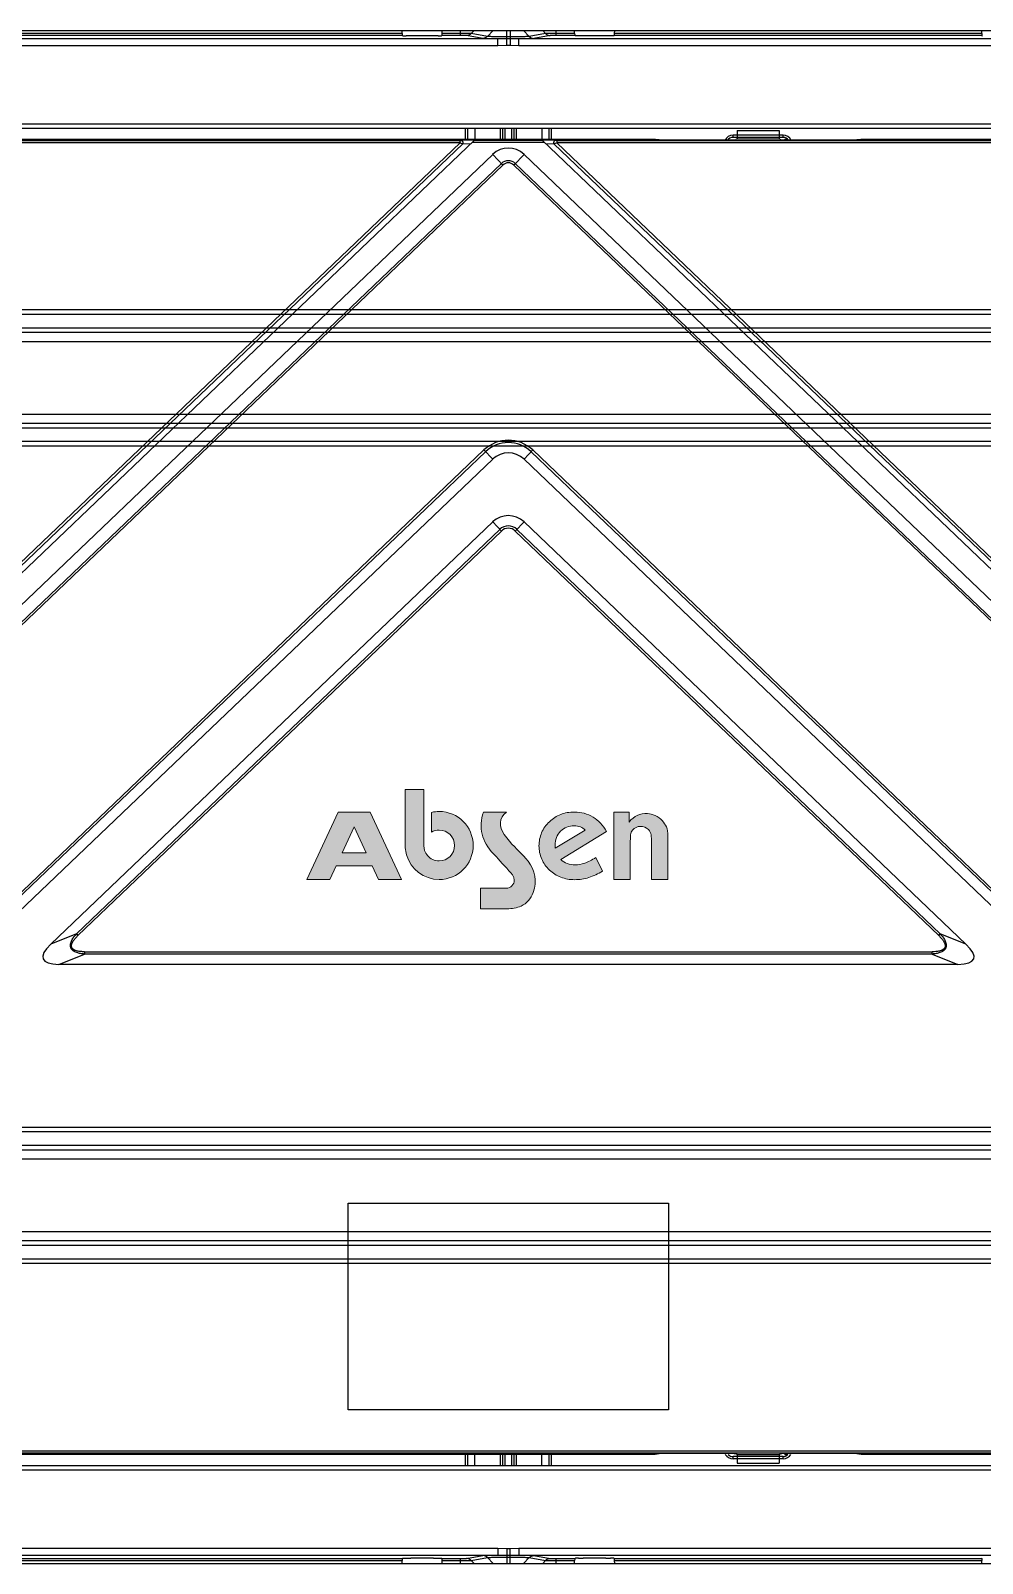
# Model space of a CAD drawing. Header units: millimetres. Extents: x 562 to 17351, y 2396 to 6995.
# Drawn here: x 12320.1 to 12529.7, y 5218.7 to 5556.2 of the extents above; entities that cross this region are included whole.
import ezdxf

# ---------------------------------------------------------------- set-up
doc = ezdxf.new("R2010")
doc.units = ezdxf.units.MM
doc.layers.add('02___PRT_ALL_AXES', color=7, linetype='Continuous')
doc.layers.add('图层 1', color=7, linetype='Continuous', lineweight=18)

# ---------------------------------------------------------------- blocks, each defined once
blk = doc.blocks.new('3333322311')
at = {"color": 114, "linetype": 'Continuous', "true_color": 0x139b48}
for p, q in [((4323.64, 4163.42), (3796.64, 4163.42)), ((4323.64, 4158.42), (3796.64, 4158.42)), ((4323.64, 4156.42), (3796.64, 4156.42)), ((4323.64, 4140.42), (3796.64, 4140.42)), ((4323.64, 4138.42), (3796.64, 4138.42)), ((4323.64, 4133.42), (3796.64, 4133.42)), ((4323.64, 3983.42), (3796.64, 3983.42)), ((4323.64, 3978.42), (3796.64, 3978.42)), ((4323.64, 3976.42), (3796.64, 3976.42)), ((4323.64, 3960.42), (3796.64, 3960.42)), ((4323.64, 3958.42), (3796.64, 3958.42)), ((4323.64, 3953.42), (3796.64, 3953.42))]:
    blk.add_line(p, q, dxfattribs=at)
at = {"layer": '02___PRT_ALL_AXES', "color": 114, "linetype": 'Continuous', "true_color": 0x139b48}
for p, q in [((4319.67, 4162.42), (3800.61, 4162.42)), ((4319.67, 4159.42), (3800.61, 4159.42)), ((4319.67, 4137.42), (3800.61, 4137.42)), ((4319.67, 4134.42), (3800.61, 4134.42)), ((4319.67, 3982.42), (3800.61, 3982.42)), ((4319.67, 3979.42), (3800.61, 3979.42)), ((4319.67, 3957.42), (3800.61, 3957.42)), ((4319.67, 3954.42), (3800.61, 3954.42))]:
    blk.add_line(p, q, dxfattribs=at)
blk = doc.blocks.new('*U171')
blk.add_blockref('3333322311', (-4039.14, -4060.42))
blk = doc.blocks.new('*U172')
at = {"color": 0, "linetype": 'ByBlock', "lineweight": -2, "transparency": 16777216}
blk.add_blockref('*U171', (0, 0), dxfattribs=at)
blk = doc.blocks.new('DASFASFASEFWE')
at = {"true_color": 0xf58220}
h = blk.add_hatch(color=30, dxfattribs=at)
edge = h.paths.add_edge_path()
edge.add_spline(control_points=[(114.92, 3376.47), (115.06, 3376.06), (115.29, 3375.68), (115.57, 3375.36), (116.19, 3374.65), (117.1, 3374.2), (118.12, 3374.2), (119.99, 3374.2), (121.51, 3375.73), (121.51, 3377.59), (121.51, 3379.46), (119.99, 3380.99), (118.12, 3380.99), (117.51, 3380.99), (116.94, 3380.82), (116.44, 3380.54), (116.44, 3380.54), (116.44, 3384.89), (116.44, 3384.89), (117, 3385.02), (117.56, 3385.08), (118.12, 3385.08), (122.24, 3385.08), (125.61, 3381.72), (125.61, 3377.59), (125.61, 3373.47), (122.24, 3370.1), (118.12, 3370.1), (114.71, 3370.1), (111.81, 3372.41), (110.92, 3375.54), (110.62, 3376.56), (110.63, 3377.53), (110.63, 3378.59), (110.63, 3378.59), (110.63, 3379.8), (110.63, 3379.8), (110.63, 3379.8), (110.63, 3389.92), (110.63, 3389.92), (110.63, 3389.92), (114.73, 3389.92), (114.73, 3389.92), (114.73, 3386.12), (114.73, 3382.32), (114.73, 3378.51), (114.73, 3377.81), (114.68, 3377.15), (114.92, 3376.47)], knot_values=[0, 0, 0, 0, 1, 1, 1, 2, 2, 2, 3, 3, 3, 4, 4, 4, 5, 5, 5, 6, 6, 6, 7, 7, 7, 8, 8, 8, 9, 9, 9, 10, 10, 10, 11, 11, 11, 12, 12, 12, 13, 13, 13, 14, 14, 14, 15, 15, 15, 16, 16, 16, 16], degree=3, periodic=0)
h = blk.add_hatch(color=256)
h.paths.add_polyline_path([(96.75, 3375.98), (102.05, 3375.98), (99.4, 3381.67)], flags=16)
h.paths.add_polyline_path([(103.38, 3373.12), (95.41, 3373.12), (94.01, 3370.1), (88.97, 3370.1), (95.89, 3384.95), (100.44, 3384.95), (102.9, 3384.95), (109.82, 3370.1), (104.79, 3370.1)])
h = blk.add_hatch(color=256)
edge = h.paths.add_edge_path()
edge.add_spline(control_points=[(127.88, 3384.95), (127.88, 3384.95), (132.93, 3384.95), (132.93, 3384.95), (131.2, 3383.71), (131.32, 3381.66), (132.44, 3380.03), (132.78, 3379.53), (133.2, 3379.02), (133.62, 3378.51), (135.01, 3376.85), (136.53, 3375.72), (137.69, 3374.12), (139.19, 3372.07), (139.81, 3369.79), (138.82, 3367.24), (138.3, 3365.93), (137.39, 3364.83), (136.16, 3364.26), (135.22, 3363.83), (134.16, 3363.67), (133.05, 3363.67), (133.05, 3363.67), (127.22, 3363.67), (127.22, 3363.67), (127.22, 3363.67), (127.22, 3368.17), (127.22, 3368.17), (127.22, 3368.17), (132.87, 3368.17), (132.87, 3368.17), (132.87, 3368.17), (132.87, 3368.17), (132.87, 3368.17), (132.87, 3368.17), (132.87, 3368.17), (132.87, 3368.17), (132.87, 3368.17), (132.88, 3368.17), (132.88, 3368.17), (132.88, 3368.17), (132.88, 3368.17), (132.88, 3368.17), (133.87, 3368.18), (134.67, 3368.98), (134.67, 3369.97), (134.67, 3370.83), (133.99, 3371.43), (133.47, 3372.02), (132.18, 3373.5), (130.8, 3375.02), (130.07, 3375.77), (127.47, 3378.47), (126.76, 3381.55), (127.88, 3384.95)], knot_values=[0, 0, 0, 0, 1, 1, 1, 2, 2, 2, 3, 3, 3, 4, 4, 4, 5, 5, 5, 6, 6, 6, 7, 7, 7, 8, 8, 8, 9, 9, 9, 10, 10, 10, 11, 11, 11, 12, 12, 12, 13, 13, 13, 14, 14, 14, 15, 15, 15, 16, 16, 16, 17, 17, 17, 18, 18, 18, 18], degree=3, periodic=0)
h = blk.add_hatch(color=256)
edge = h.paths.add_edge_path()
edge.add_spline(control_points=[(154.11, 3371.97), (153.11, 3371.33), (152.11, 3370.85), (151.09, 3370.54), (150.08, 3370.21), (149.02, 3370.06), (147.93, 3370.06), (146.85, 3370.06), (145.85, 3370.24), (144.92, 3370.6), (143.99, 3370.96), (143.15, 3371.49), (142.41, 3372.19), (141.66, 3372.9), (141.09, 3373.71), (140.7, 3374.61), (140.3, 3375.52), (140.1, 3376.49), (140.1, 3377.51), (140.1, 3378.54), (140.3, 3379.51), (140.68, 3380.4), (141.07, 3381.3), (141.64, 3382.1), (142.41, 3382.82), (143.15, 3383.54), (143.97, 3384.08), (144.88, 3384.43), (145.79, 3384.78), (146.8, 3384.95), (147.93, 3384.95), (149.44, 3384.95), (150.81, 3384.59), (152.01, 3383.86), (153.21, 3383.13), (154.2, 3382.07), (154.98, 3380.67), (154.98, 3380.67), (144.88, 3374.51), (144.88, 3374.51), (145.32, 3374.11), (145.8, 3373.81), (146.34, 3373.61), (146.88, 3373.41), (147.47, 3373.31), (148.11, 3373.31), (148.75, 3373.31), (149.44, 3373.44), (150.17, 3373.7), (150.91, 3373.97), (151.73, 3374.39), (152.65, 3374.96), (152.65, 3374.96), (154.11, 3371.97), (154.11, 3371.97)], knot_values=[0, 0, 0, 0, 1, 1, 1, 2, 2, 2, 3, 3, 3, 4, 4, 4, 5, 5, 5, 6, 6, 6, 7, 7, 7, 8, 8, 8, 9, 9, 9, 10, 10, 10, 11, 11, 11, 12, 12, 12, 13, 13, 13, 14, 14, 14, 15, 15, 15, 16, 16, 16, 17, 17, 17, 18, 18, 18, 18], degree=3, periodic=0)
edge = h.paths.add_edge_path(flags=16)
edge.add_spline(control_points=[(143.69, 3377.01), (143.69, 3377.01), (150.26, 3380.98), (150.26, 3380.98), (149.97, 3381.3), (149.63, 3381.54), (149.23, 3381.7), (148.82, 3381.86), (148.37, 3381.93), (147.87, 3381.93), (146.67, 3381.93), (145.67, 3381.53), (144.86, 3380.72), (144.06, 3379.91), (143.66, 3378.88), (143.66, 3377.64), (143.66, 3377.46), (143.67, 3377.34), (143.67, 3377.25), (143.67, 3377.16), (143.68, 3377.08), (143.69, 3377.01)], knot_values=[0, 0, 0, 0, 1, 1, 1, 2, 2, 2, 3, 3, 3, 4, 4, 4, 5, 5, 5, 6, 6, 6, 7, 7, 7, 7], degree=3, periodic=0)
h = blk.add_hatch(color=256)
edge = h.paths.add_edge_path()
edge.add_spline(control_points=[(156.6, 3370.1), (156.6, 3370.1), (156.6, 3384.95), (156.6, 3384.95), (156.6, 3384.95), (159.93, 3384.95), (159.93, 3384.95), (159.93, 3384.95), (159.93, 3382.75), (159.93, 3382.75), (161.09, 3384.13), (162.25, 3384.68), (164.03, 3384.62), (164.99, 3384.62), (166.5, 3383.99), (167.26, 3383.08), (167.99, 3382.15), (168.51, 3381.38), (168.51, 3379.67), (168.51, 3379.67), (168.51, 3370.1), (168.51, 3370.1), (168.51, 3370.1), (164.87, 3370.1), (164.87, 3370.1), (164.87, 3370.1), (164.87, 3378.42), (164.87, 3378.42), (164.87, 3378.9), (164.88, 3379.43), (164.8, 3379.92), (164.73, 3380.31), (164.52, 3380.74), (164.2, 3381.08), (163.27, 3382.08), (161.55, 3382.05), (160.7, 3380.95), (160.25, 3380.36), (160.21, 3379.79), (160.21, 3378.34), (160.21, 3378.34), (160.21, 3370.1), (160.21, 3370.1), (160.21, 3370.1), (156.6, 3370.1), (156.6, 3370.1)], knot_values=[0, 0, 0, 0, 1, 1, 1, 2, 2, 2, 3, 3, 3, 4, 4, 4, 5, 5, 5, 6, 6, 6, 7, 7, 7, 8, 8, 8, 9, 9, 9, 10, 10, 10, 11, 11, 11, 12, 12, 12, 13, 13, 13, 14, 14, 14, 15, 15, 15, 15], degree=3, periodic=0)
at = {"color": 7, "linetype": 'Continuous'}
for p, q in [((183.72, 3535.07), (183.72, 3533.19)), ((183.72, 3535.07), (192.99, 3535.07)), ((192.99, 3535.07), (192.99, 3533.19)), ((-100.52, 3532.81), (122.71, 3532.81)), ((122.71, 3532.31), (-100.52, 3532.31)), ((164.94, 3533.07), (-48.24, 3533.07)), ((122.71, 3532.31), (-11.33, 3404.27)), ((125.91, 3532.88), (-10.95, 3402.14)), ((123.3, 3532.11), (-10.95, 3403.87)), ((122.71, 3532.31), (122.71, 3532.81)), ((125.91, 3532.88), (123.11, 3532.81)), ((123.3, 3532.11), (125.16, 3532.16)), ((141.31, 3532.39), (125.4, 3532.39)), ((125.92, 3532.89), (140.78, 3532.89)), ((277.65, 3402.14), (140.8, 3532.88)), ((143.59, 3532.81), (140.8, 3532.88)), ((141.55, 3532.16), (143.4, 3532.11)), ((277.65, 3403.87), (143.4, 3532.11)), ((144, 3532.81), (144, 3532.31)), ((144, 3532.81), (367.23, 3532.81)), ((278.03, 3404.27), (144, 3532.31)), ((367.23, 3532.31), (144, 3532.31)), ((165.79, 3533.01), (165.74, 3533.03)), ((166.59, 3532.97), (182.44, 3532.97)), ((183.72, 3533.19), (183.43, 3533.02)), ((183.72, 3533.19), (192.99, 3533.19)), ((192.99, 3533.19), (193.27, 3533.02)), ((194.27, 3532.97), (210.12, 3532.97)), ((210.94, 3533.01), (210.94, 3533.03)), ((314.94, 3533.07), (211.76, 3533.07)), ((129.9, 3529.77), (-12.06, 3394.16)), ((-5.74, 3396.34), (131.83, 3527.76)), ((-5.43, 3396.02), (132.13, 3527.43)), ((132.13, 3527.43), (129.9, 3529.77)), ((136.81, 3529.77), (134.57, 3527.43)), ((134.57, 3527.43), (272.14, 3396.02)), ((134.88, 3527.76), (272.45, 3396.34)), ((278.77, 3394.16), (136.81, 3529.77)), ((127.98, 3464.68), (24.63, 3365.95)), ((128.34, 3464.31), (24.99, 3365.59)), ((129.9, 3462.67), (127.98, 3464.68)), ((138.72, 3464.68), (136.81, 3462.67)), ((241.71, 3365.59), (138.37, 3464.31)), ((242.07, 3365.95), (138.72, 3464.68)), ((22.26, 3359.84), (129.9, 3462.67)), ((136.81, 3462.67), (244.45, 3359.84)), ((129.9, 3448.84), (32.56, 3355.86)), ((38.2, 3358.12), (131.46, 3447.21)), ((38.56, 3357.75), (131.82, 3446.84)), ((131.82, 3446.84), (129.9, 3448.84)), ((136.81, 3448.84), (134.89, 3446.84)), ((134.89, 3446.84), (228.15, 3357.75)), ((135.24, 3447.21), (228.5, 3358.12)), ((234.15, 3355.86), (136.81, 3448.84)), ((38.2, 3358.12), (32.56, 3355.86)), ((38.2, 3358.12), (38.56, 3357.75)), ((228.15, 3357.75), (228.5, 3358.12)), ((234.15, 3355.86), (228.5, 3358.12)), ((34.33, 3351.42), (39.98, 3353.69)), ((232.37, 3351.42), (34.33, 3351.42)), ((39.98, 3354.2), (39.98, 3353.69)), ((39.98, 3354.2), (226.73, 3354.2)), ((226.73, 3353.69), (39.98, 3353.69)), ((226.73, 3353.69), (226.73, 3354.2)), ((226.73, 3353.69), (232.37, 3351.42)), ((98.1, 3298.82), (168.6, 3298.82)), ((98.1, 3253.32), (98.1, 3298.82)), ((168.6, 3298.82), (168.6, 3253.32)), ((168.6, 3253.32), (98.1, 3253.32)), ((367.23, 3243.76), (-100.52, 3243.76)), ((-98.74, 3244.26), (365.45, 3244.26)), ((-48.24, 3243.57), (164.94, 3243.57)), ((165.77, 3243.64), (165.77, 3243.61)), ((182.44, 3243.68), (166.59, 3243.68)), ((183.72, 3243.46), (183.43, 3243.63)), ((183.72, 3243.46), (192.99, 3243.46)), ((183.72, 3243.46), (183.72, 3241.57)), ((192.99, 3243.46), (193.27, 3243.63)), ((192.99, 3243.46), (192.99, 3241.57)), ((210.12, 3243.68), (194.27, 3243.68)), ((210.92, 3243.64), (210.96, 3243.61)), ((211.76, 3243.57), (314.94, 3243.57)), ((183.72, 3241.57), (192.99, 3241.57))]:
    blk.add_line(p, q, dxfattribs=at)
blk.add_line((114.92, 3376.47), (114.92, 3376.47))
blk.add_line((114.92, 3376.47), (114.92, 3376.47))
blk.add_line((114.92, 3376.47), (114.92, 3376.47))
for centre, radius, start, end in [((122.73, 3549.74), 16.93, 269.9336, 271.3081), ((133.35, 3526.16), 5, 46.3103, 133.6897), ((133.35, 3526.16), 2.21, 46.3103, 133.6897), ((133.35, 3526.16), 1.76, 46.3103, 133.6897), ((133.35, 3459.06), 7.78, 46.3103, 133.6897), ((133.35, 3459.06), 7.26, 46.3103, 133.6897), ((133.35, 3459.06), 5, 46.3103, 133.6897), ((133.35, 3445.23), 5, 46.3103, 133.6897), ((133.35, 3445.23), 2.74, 46.3103, 133.6897), ((133.35, 3445.23), 2.22, 46.3103, 133.6897)]:
    blk.add_arc(centre, radius, start, end, dxfattribs=at)
for centre, major_axis, ratio, start_param, end_param in [((182.44, 3533.02), (1, 0), 0.052408, -1.570796, -0.087266), ((194.27, 3533.02), (1, 0), 0.052408, -3.054326, -1.570796), ((52.16, 3361.14), (21.3, 8.54), 0.217892, 2.643726, 3.639459), ((214.55, 3361.14), (21.3, -8.54), 0.217892, -0.497867, 0.497867), ((182.44, 3243.63), (1, 0), 0.052408, 0.087266, 1.570796), ((194.27, 3243.63), (1, 0), 0.052408, 1.570796, 3.054326)]:
    blk.add_ellipse(centre, major_axis=major_axis, ratio=ratio, start_param=start_param, end_param=end_param, dxfattribs=at)
for points, knots in [([(122.71, 3532.31), (122.76, 3532.29), (122.96, 3532.23), (123.16, 3532.16), (123.3, 3532.11)], [0, 0, 0, 0, 0.261002, 1, 1, 1, 1]), ([(123.11, 3532.81), (123.13, 3532.81), (123.16, 3532.8), (123.21, 3532.75), (123.25, 3532.67), (123.28, 3532.57), (123.31, 3532.46), (123.32, 3532.3), (123.32, 3532.19), (123.3, 3532.11)], [0, 0, 0, 0, 0.061411, 0.143838, 0.255547, 0.393768, 0.550762, 0.712724, 1, 1, 1, 1]), ([(143.4, 3532.11), (143.39, 3532.19), (143.38, 3532.3), (143.4, 3532.46), (143.42, 3532.57), (143.45, 3532.67), (143.5, 3532.75), (143.54, 3532.8), (143.58, 3532.81), (143.59, 3532.81)], [0, 0, 0, 0, 0.287275, 0.449238, 0.606232, 0.744453, 0.856162, 0.938589, 1, 1, 1, 1]), ([(143.4, 3532.11), (143.45, 3532.13), (143.65, 3532.19), (143.85, 3532.26), (144, 3532.31)], [0, 0, 0, 0, 0.234375, 1, 1, 1, 1]), ([(144, 3532.81), (143.96, 3532.81), (143.83, 3532.81), (143.69, 3532.81), (143.59, 3532.81)], [0, 0, 0, 0, 0.258438, 1, 1, 1, 1]), ([(165.74, 3533.03), (165.74, 3533.04), (165.73, 3533.04), (165.71, 3533.04), (165.69, 3533.05), (165.65, 3533.05), (165.58, 3533.06), (165.48, 3533.06), (165.36, 3533.07), (165.23, 3533.07), (165.09, 3533.07), (164.99, 3533.07), (164.94, 3533.07)], [0, 0, 0, 0, 0.013233, 0.034581, 0.063978, 0.101221, 0.198262, 0.32283, 0.470646, 0.637144, 0.816056, 1, 1, 1, 1]), ([(166.59, 3532.97), (166.54, 3532.97), (166.44, 3532.97), (166.3, 3532.97), (166.17, 3532.97), (166.05, 3532.98), (165.95, 3532.98), (165.88, 3532.99), (165.84, 3532.99), (165.82, 3533), (165.8, 3533), (165.79, 3533), (165.79, 3533.01)], [0, 0, 0, 0, 0.183944, 0.362856, 0.529354, 0.67717, 0.801738, 0.898779, 0.936022, 0.965419, 0.986767, 1, 1, 1, 1]), ([(210.92, 3533.01), (210.91, 3533), (210.9, 3533), (210.89, 3533), (210.86, 3532.99), (210.82, 3532.99), (210.75, 3532.98), (210.65, 3532.98), (210.54, 3532.97), (210.41, 3532.97), (210.27, 3532.97), (210.17, 3532.97), (210.12, 3532.97)], [0, 0, 0, 0, 0.013233, 0.034581, 0.063978, 0.101221, 0.198262, 0.32283, 0.470646, 0.637144, 0.816056, 1, 1, 1, 1]), ([(211.76, 3533.07), (211.71, 3533.07), (211.62, 3533.07), (211.47, 3533.07), (211.34, 3533.07), (211.23, 3533.06), (211.13, 3533.06), (211.06, 3533.05), (211.02, 3533.05), (210.99, 3533.04), (210.98, 3533.04), (210.97, 3533.04), (210.96, 3533.03)], [0, 0, 0, 0, 0.183944, 0.362856, 0.529354, 0.67717, 0.801738, 0.898779, 0.936022, 0.965419, 0.986767, 1, 1, 1, 1]), ([(39.98, 3353.69), (39.69, 3353.71), (39.27, 3353.76), (38.7, 3353.88), (38.29, 3354), (37.89, 3354.17), (37.52, 3354.39), (37.25, 3354.63), (37.09, 3354.87), (36.99, 3355.06), (36.93, 3355.27), (36.89, 3355.55), (36.91, 3355.91), (37.03, 3356.33), (37.2, 3356.72), (37.41, 3357.1), (37.74, 3357.57), (38.01, 3357.9), (38.2, 3358.12)], [0, 0, 0, 0, 0.124923, 0.187411, 0.249906, 0.312409, 0.374914, 0.437395, 0.468706, 0.50001, 0.531316, 0.562619, 0.625094, 0.687596, 0.750097, 0.812591, 0.875078, 1, 1, 1, 1]), ([(39.98, 3354.2), (39.72, 3354.2), (39.32, 3354.21), (38.8, 3354.27), (38.42, 3354.34), (38.11, 3354.43), (37.87, 3354.52), (37.7, 3354.61), (37.54, 3354.71), (37.4, 3354.84), (37.28, 3354.98), (37.19, 3355.14), (37.15, 3355.32), (37.13, 3355.5), (37.15, 3355.69), (37.19, 3355.88), (37.25, 3356.06), (37.36, 3356.29), (37.53, 3356.57), (37.76, 3356.88), (38.09, 3357.28), (38.37, 3357.56), (38.56, 3357.75)], [0, 0, 0, 0, 0.127686, 0.19122, 0.254424, 0.317145, 0.348233, 0.379239, 0.410261, 0.440883, 0.470774, 0.500024, 0.529271, 0.559157, 0.589772, 0.620788, 0.651789, 0.682872, 0.745587, 0.808786, 0.872318, 1, 1, 1, 1]), ([(228.5, 3358.12), (228.69, 3357.9), (228.97, 3357.57), (229.29, 3357.1), (229.51, 3356.72), (229.68, 3356.33), (229.8, 3355.91), (229.82, 3355.55), (229.78, 3355.27), (229.71, 3355.06), (229.62, 3354.87), (229.45, 3354.63), (229.18, 3354.39), (228.81, 3354.17), (228.41, 3354), (228, 3353.88), (227.44, 3353.76), (227.01, 3353.71), (226.73, 3353.69)], [0, 0, 0, 0, 0.124923, 0.187411, 0.249906, 0.312409, 0.374914, 0.437395, 0.468706, 0.50001, 0.531316, 0.562619, 0.625094, 0.687596, 0.750097, 0.812591, 0.875078, 1, 1, 1, 1]), ([(228.15, 3357.75), (228.34, 3357.56), (228.61, 3357.28), (228.95, 3356.88), (229.18, 3356.57), (229.34, 3356.29), (229.45, 3356.06), (229.51, 3355.88), (229.56, 3355.69), (229.57, 3355.5), (229.56, 3355.32), (229.51, 3355.14), (229.42, 3354.98), (229.31, 3354.84), (229.16, 3354.71), (229.01, 3354.61), (228.84, 3354.52), (228.6, 3354.43), (228.28, 3354.34), (227.9, 3354.27), (227.38, 3354.21), (226.99, 3354.2), (226.73, 3354.2)], [0, 0, 0, 0, 0.127686, 0.19122, 0.254424, 0.317145, 0.348233, 0.379239, 0.410261, 0.440882, 0.470774, 0.500024, 0.529271, 0.559157, 0.589772, 0.620788, 0.651788, 0.682872, 0.745587, 0.808786, 0.872318, 1, 1, 1, 1]), ([(164.94, 3243.57), (164.99, 3243.57), (165.09, 3243.57), (165.23, 3243.58), (165.36, 3243.58), (165.48, 3243.58), (165.58, 3243.59), (165.65, 3243.59), (165.69, 3243.6), (165.71, 3243.6), (165.73, 3243.61), (165.74, 3243.61), (165.74, 3243.61)], [0, 0, 0, 0, 0.183944, 0.362856, 0.529354, 0.67717, 0.801738, 0.898779, 0.936022, 0.965419, 0.986767, 1, 1, 1, 1]), ([(165.79, 3243.64), (165.79, 3243.64), (165.8, 3243.64), (165.82, 3243.65), (165.84, 3243.65), (165.88, 3243.66), (165.95, 3243.66), (166.05, 3243.67), (166.17, 3243.67), (166.3, 3243.68), (166.44, 3243.68), (166.54, 3243.68), (166.59, 3243.68)], [0, 0, 0, 0, 0.013233, 0.034581, 0.063978, 0.101221, 0.198262, 0.32283, 0.470646, 0.637144, 0.816056, 1, 1, 1, 1]), ([(210.12, 3243.68), (210.17, 3243.68), (210.27, 3243.68), (210.41, 3243.68), (210.54, 3243.67), (210.65, 3243.67), (210.75, 3243.66), (210.82, 3243.66), (210.86, 3243.65), (210.89, 3243.65), (210.9, 3243.64), (210.91, 3243.64), (210.92, 3243.64)], [0, 0, 0, 0, 0.183944, 0.362856, 0.529354, 0.67717, 0.801738, 0.898779, 0.936022, 0.965419, 0.986767, 1, 1, 1, 1]), ([(210.96, 3243.61), (210.97, 3243.61), (210.98, 3243.61), (210.99, 3243.6), (211.02, 3243.6), (211.06, 3243.59), (211.13, 3243.59), (211.23, 3243.58), (211.34, 3243.58), (211.47, 3243.58), (211.62, 3243.57), (211.71, 3243.57), (211.76, 3243.57)], [0, 0, 0, 0, 0.013233, 0.034581, 0.063978, 0.101221, 0.198262, 0.32283, 0.470646, 0.637144, 0.816056, 1, 1, 1, 1])]:
    blk.add_open_spline(points, degree=3, knots=knots, dxfattribs=at)
at = {"layer": '图层 1', "lineweight": 0}
for points in [[(103.38, 3373.12), (95.41, 3373.12), (94.01, 3370.1), (88.97, 3370.1), (95.89, 3384.95), (100.44, 3384.95), (102.9, 3384.95), (109.82, 3370.1), (104.79, 3370.1), (103.38, 3373.12)], [(96.75, 3375.98), (102.05, 3375.98), (99.4, 3381.67), (96.75, 3375.98)]]:
    blk.add_lwpolyline(points, dxfattribs=at)
at = {"layer": '图层 1', "color": 30, "lineweight": 0, "true_color": 0xf58220}
blk.add_open_spline([(114.92, 3376.47), (115.06, 3376.06), (115.29, 3375.68), (115.57, 3375.36), (116.19, 3374.65), (117.1, 3374.2), (118.12, 3374.2), (119.99, 3374.2), (121.51, 3375.73), (121.51, 3377.59), (121.51, 3379.46), (119.99, 3380.99), (118.12, 3380.99), (117.51, 3380.99), (116.94, 3380.82), (116.44, 3380.54), (116.44, 3380.54), (116.44, 3384.89), (116.44, 3384.89), (117, 3385.02), (117.56, 3385.08), (118.12, 3385.08), (122.24, 3385.08), (125.61, 3381.72), (125.61, 3377.59), (125.61, 3373.47), (122.24, 3370.1), (118.12, 3370.1), (114.71, 3370.1), (111.81, 3372.41), (110.92, 3375.54), (110.62, 3376.56), (110.63, 3377.53), (110.63, 3378.59), (110.63, 3378.59), (110.63, 3379.8), (110.63, 3379.8), (110.63, 3379.8), (110.63, 3389.92), (110.63, 3389.92), (110.63, 3389.92), (114.73, 3389.92), (114.73, 3389.92), (114.73, 3386.12), (114.73, 3382.32), (114.73, 3378.51), (114.73, 3377.81), (114.68, 3377.15), (114.92, 3376.47)], degree=3, knots=[0, 0, 0, 0, 1, 1, 1, 2, 2, 2, 3, 3, 3, 4, 4, 4, 5, 5, 5, 6, 6, 6, 7, 7, 7, 8, 8, 8, 9, 9, 9, 10, 10, 10, 11, 11, 11, 12, 12, 12, 13, 13, 13, 14, 14, 14, 15, 15, 15, 16, 16, 16, 16], dxfattribs=at)
at = {"layer": '图层 1', "lineweight": 0}
for points, knots in [([(127.88, 3384.95), (127.88, 3384.95), (132.93, 3384.95), (132.93, 3384.95), (131.2, 3383.71), (131.32, 3381.66), (132.44, 3380.03), (132.78, 3379.53), (133.2, 3379.02), (133.62, 3378.51), (135.01, 3376.85), (136.53, 3375.72), (137.69, 3374.12), (139.19, 3372.07), (139.81, 3369.79), (138.82, 3367.24), (138.3, 3365.93), (137.39, 3364.83), (136.16, 3364.26), (135.22, 3363.83), (134.16, 3363.67), (133.05, 3363.67), (133.05, 3363.67), (127.22, 3363.67), (127.22, 3363.67), (127.22, 3363.67), (127.22, 3368.17), (127.22, 3368.17), (127.22, 3368.17), (132.87, 3368.17), (132.87, 3368.17), (132.87, 3368.17), (132.87, 3368.17), (132.87, 3368.17), (132.87, 3368.17), (132.87, 3368.17), (132.87, 3368.17), (132.87, 3368.17), (132.88, 3368.17), (132.88, 3368.17), (132.88, 3368.17), (132.88, 3368.17), (132.88, 3368.17), (133.87, 3368.18), (134.67, 3368.98), (134.67, 3369.97), (134.67, 3370.83), (133.99, 3371.43), (133.47, 3372.02), (132.18, 3373.5), (130.8, 3375.02), (130.07, 3375.77), (127.47, 3378.47), (126.76, 3381.55), (127.88, 3384.95)], [0, 0, 0, 0, 1, 1, 1, 2, 2, 2, 3, 3, 3, 4, 4, 4, 5, 5, 5, 6, 6, 6, 7, 7, 7, 8, 8, 8, 9, 9, 9, 10, 10, 10, 11, 11, 11, 12, 12, 12, 13, 13, 13, 14, 14, 14, 15, 15, 15, 16, 16, 16, 17, 17, 17, 18, 18, 18, 18]), ([(154.11, 3371.97), (153.11, 3371.33), (152.11, 3370.85), (151.09, 3370.54), (150.08, 3370.21), (149.02, 3370.06), (147.93, 3370.06), (146.85, 3370.06), (145.85, 3370.24), (144.92, 3370.6), (143.99, 3370.96), (143.15, 3371.49), (142.41, 3372.19), (141.66, 3372.9), (141.09, 3373.71), (140.7, 3374.61), (140.3, 3375.52), (140.1, 3376.49), (140.1, 3377.51), (140.1, 3378.54), (140.3, 3379.51), (140.68, 3380.4), (141.07, 3381.3), (141.64, 3382.1), (142.41, 3382.82), (143.15, 3383.54), (143.97, 3384.08), (144.88, 3384.43), (145.79, 3384.78), (146.8, 3384.95), (147.93, 3384.95), (149.44, 3384.95), (150.81, 3384.59), (152.01, 3383.86), (153.21, 3383.13), (154.2, 3382.07), (154.98, 3380.67), (154.98, 3380.67), (144.88, 3374.51), (144.88, 3374.51), (145.32, 3374.11), (145.8, 3373.81), (146.34, 3373.61), (146.88, 3373.41), (147.47, 3373.31), (148.11, 3373.31), (148.75, 3373.31), (149.44, 3373.44), (150.17, 3373.7), (150.91, 3373.97), (151.73, 3374.39), (152.65, 3374.96), (152.65, 3374.96), (154.11, 3371.97), (154.11, 3371.97)], [0, 0, 0, 0, 1, 1, 1, 2, 2, 2, 3, 3, 3, 4, 4, 4, 5, 5, 5, 6, 6, 6, 7, 7, 7, 8, 8, 8, 9, 9, 9, 10, 10, 10, 11, 11, 11, 12, 12, 12, 13, 13, 13, 14, 14, 14, 15, 15, 15, 16, 16, 16, 17, 17, 17, 18, 18, 18, 18]), ([(143.69, 3377.01), (143.69, 3377.01), (150.26, 3380.98), (150.26, 3380.98), (149.97, 3381.3), (149.63, 3381.54), (149.23, 3381.7), (148.82, 3381.86), (148.37, 3381.93), (147.87, 3381.93), (146.67, 3381.93), (145.67, 3381.53), (144.86, 3380.72), (144.06, 3379.91), (143.66, 3378.88), (143.66, 3377.64), (143.66, 3377.46), (143.67, 3377.34), (143.67, 3377.25), (143.67, 3377.16), (143.68, 3377.08), (143.69, 3377.01)], [0, 0, 0, 0, 1, 1, 1, 2, 2, 2, 3, 3, 3, 4, 4, 4, 5, 5, 5, 6, 6, 6, 7, 7, 7, 7]), ([(156.6, 3370.1), (156.6, 3370.1), (156.6, 3384.95), (156.6, 3384.95), (156.6, 3384.95), (159.93, 3384.95), (159.93, 3384.95), (159.93, 3384.95), (159.93, 3382.75), (159.93, 3382.75), (161.09, 3384.13), (162.25, 3384.68), (164.03, 3384.62), (164.99, 3384.62), (166.5, 3383.99), (167.26, 3383.08), (167.99, 3382.15), (168.51, 3381.38), (168.51, 3379.67), (168.51, 3379.67), (168.51, 3370.1), (168.51, 3370.1), (168.51, 3370.1), (164.87, 3370.1), (164.87, 3370.1), (164.87, 3370.1), (164.87, 3378.42), (164.87, 3378.42), (164.87, 3378.9), (164.88, 3379.43), (164.8, 3379.92), (164.73, 3380.31), (164.52, 3380.74), (164.2, 3381.08), (163.27, 3382.08), (161.55, 3382.05), (160.7, 3380.95), (160.25, 3380.36), (160.21, 3379.79), (160.21, 3378.34), (160.21, 3378.34), (160.21, 3370.1), (160.21, 3370.1), (160.21, 3370.1), (156.6, 3370.1), (156.6, 3370.1)], [0, 0, 0, 0, 1, 1, 1, 2, 2, 2, 3, 3, 3, 4, 4, 4, 5, 5, 5, 6, 6, 6, 7, 7, 7, 8, 8, 8, 9, 9, 9, 10, 10, 10, 11, 11, 11, 12, 12, 12, 13, 13, 13, 14, 14, 14, 15, 15, 15, 15])]:
    blk.add_open_spline(points, degree=3, knots=knots, dxfattribs=at)
blk = doc.blocks.new('32332232')
at = {"color": 7, "linetype": 'Continuous'}
for p, q in [((3526.86, 1992.7), (4126.86, 1992.7)), ((3803.45, 1992.09), (3657.37, 1992.09)), ((3803.48, 1991.65), (3657.37, 1991.65)), ((3803.45, 1992.09), (3803.43, 1992.7)), ((3803.61, 1991.53), (3803.48, 1991.65)), ((3803.61, 1991.53), (3804.33, 1991.53)), ((3805.36, 1991.55), (3804.33, 1991.53)), ((3810.35, 1991.55), (3805.36, 1991.55)), ((3811.38, 1991.53), (3810.36, 1991.55)), ((3811.38, 1991.53), (3812.11, 1991.53)), ((3812.23, 1991.65), (3812.11, 1991.53)), ((3816.34, 1991.65), (3812.23, 1991.65)), ((3812.26, 1992.09), (3812.28, 1992.7)), ((3816.34, 1992.09), (3812.26, 1992.09)), ((3816.34, 1991.65), (3816.34, 1992.7)), ((3817.68, 1992.09), (3816.34, 1992.09)), ((3821.24, 1990.99), (3817.62, 1991.63)), ((3818.5, 1992.07), (3818.02, 1992.08)), ((3818.67, 1992.06), (3818.5, 1992.07)), ((3818.67, 1992.06), (3819.29, 1992.7)), ((3822.29, 1991.43), (3818.67, 1992.06)), ((3823.53, 1992.7), (3822.29, 1991.43)), ((3826.49, 1989.41), (3826.49, 1992.7)), ((3827.22, 1991.31), (3826.49, 1991.31)), ((3827.22, 1992.7), (3827.22, 1989.41)), ((3830.18, 1992.7), (3831.42, 1991.43)), ((3835.04, 1992.06), (3831.42, 1991.43)), ((3836.09, 1991.63), (3832.47, 1990.99)), ((3835.04, 1992.06), (3834.42, 1992.7)), ((3837.37, 1991.65), (3837.37, 1992.7)), ((3841.45, 1992.09), (3837.37, 1992.09)), ((3841.48, 1991.65), (3837.37, 1991.65)), ((3841.45, 1992.09), (3841.43, 1992.7)), ((3841.61, 1991.53), (3841.48, 1991.65)), ((3842.33, 1991.53), (3841.61, 1991.53)), ((3843.36, 1991.55), (3842.33, 1991.53)), ((3848.35, 1991.55), (3843.36, 1991.55)), ((3849.38, 1991.53), (3848.36, 1991.55)), ((3850.11, 1991.53), (3849.38, 1991.53)), ((3850.23, 1991.65), (3850.11, 1991.53)), ((3931.17, 1991.65), (3850.23, 1991.65)), ((3850.26, 1992.09), (3850.28, 1992.7)), ((3931.15, 1992.09), (3850.26, 1992.09)), ((3931.15, 1992.09), (3931.14, 1992.7)), ((3931.17, 1991.65), (3931.25, 1991.52)), ((3824.55, 1989.38), (3540.35, 1989.38)), ((3824.55, 1990.88), (3572.31, 1990.88)), ((3826.49, 1990.89), (3824.55, 1990.88)), ((3824.55, 1989.38), (3824.55, 1990.88)), ((3826.49, 1989.41), (3824.55, 1989.38)), ((3827.22, 1990.89), (3826.49, 1990.89)), ((3827.22, 1989.41), (3826.49, 1989.41)), ((3829.16, 1990.88), (3827.22, 1990.89)), ((3829.16, 1989.38), (3827.22, 1989.41)), ((3829.16, 1989.38), (3829.16, 1990.88)), ((4081.4, 1990.88), (3829.16, 1990.88)), ((4113.36, 1989.38), (3829.16, 1989.38)), ((3593.4, 1972.2), (4060.31, 1972.2)), ((3593.4, 1971.2), (4060.31, 1971.2)), ((3817.37, 1971.2), (3817.37, 1968.7)), ((3817.87, 1971.2), (3817.87, 1968.7)), ((3817.96, 1968.7), (3817.96, 1971.2)), ((3819.46, 1971.2), (3819.46, 1968.7)), ((3834.25, 1971.2), (3834.25, 1968.7)), ((3835.75, 1971.2), (3835.75, 1968.7)), ((3835.84, 1968.7), (3835.84, 1971.2)), ((3836.34, 1968.7), (3836.34, 1971.2)), ((3876.36, 1969.2), (3876.36, 1969.69)), ((3887.36, 1969.69), (3876.36, 1969.69)), ((3887.36, 1969.2), (3876.36, 1969.2)), ((3887.36, 1969.2), (3887.36, 1969.69)), ((3887.69, 1968.75), (3887.69, 1968.54)), ((3888.43, 1968.75), (3887.69, 1968.75)), ((3817.37, 1679.2), (3817.37, 1676.7)), ((3817.87, 1679.2), (3817.87, 1676.7)), ((3817.96, 1676.7), (3817.96, 1679.2)), ((3819.46, 1676.7), (3819.46, 1679.2)), ((3834.25, 1676.7), (3834.25, 1679.2)), ((3835.75, 1679.2), (3835.75, 1676.7)), ((3835.84, 1676.7), (3835.84, 1679.2)), ((3836.34, 1676.7), (3836.34, 1679.2)), ((3887.36, 1678.7), (3876.36, 1678.7)), ((3876.36, 1678.21), (3876.36, 1678.7)), ((3887.36, 1678.21), (3876.36, 1678.21)), ((3887.36, 1678.21), (3887.36, 1678.7)), ((3887.69, 1679.15), (3887.69, 1679.2)), ((3887.69, 1679.15), (3888.43, 1679.15)), ((4060.31, 1676.7), (3593.4, 1676.7)), ((4060.31, 1675.7), (3593.4, 1675.7)), ((3570.94, 1658.51), (3824.55, 1658.51)), ((3824.55, 1658.51), (3824.55, 1657.01)), ((3824.55, 1658.51), (3826.49, 1658.49)), ((3826.49, 1658.49), (3827.22, 1658.49)), ((3826.49, 1658.49), (3826.49, 1655.2)), ((3827.22, 1658.49), (3829.16, 1658.51)), ((3827.22, 1655.2), (3827.22, 1658.49)), ((3829.16, 1658.51), (4082.77, 1658.51)), ((3829.16, 1658.51), (3829.16, 1657.01)), ((3570.88, 1655.2), (4082.83, 1655.2)), ((3570.91, 1657.01), (3824.55, 1657.01)), ((3657.37, 1656.24), (3803.48, 1656.24)), ((3657.37, 1655.8), (3803.45, 1655.8)), ((3803.43, 1655.2), (3803.45, 1655.8)), ((3803.48, 1656.24), (3803.61, 1656.37)), ((3803.61, 1656.37), (3804.33, 1656.37)), ((3804.33, 1656.37), (3805.36, 1656.34)), ((3810.35, 1656.34), (3805.36, 1656.34)), ((3810.36, 1656.34), (3811.38, 1656.37)), ((3811.38, 1656.37), (3812.11, 1656.37)), ((3812.11, 1656.37), (3812.23, 1656.24)), ((3812.23, 1656.24), (3816.34, 1656.24)), ((3812.26, 1655.8), (3816.34, 1655.8)), ((3812.28, 1655.2), (3812.26, 1655.8)), ((3816.34, 1655.2), (3816.34, 1656.24)), ((3817.62, 1656.27), (3821.24, 1656.9)), ((3818.67, 1655.83), (3822.29, 1656.46)), ((3819.29, 1655.2), (3818.67, 1655.83)), ((3822.29, 1656.46), (3823.53, 1655.2)), ((3824.55, 1657.01), (3826.49, 1657)), ((3826.49, 1657), (3827.22, 1657)), ((3826.49, 1656.58), (3827.22, 1656.58)), ((3827.22, 1657), (3829.16, 1657.01)), ((3829.16, 1657.01), (4082.8, 1657.01)), ((3831.42, 1656.46), (3830.18, 1655.2)), ((3831.42, 1656.46), (3835.04, 1655.83)), ((3832.47, 1656.9), (3836.09, 1656.27)), ((3834.42, 1655.2), (3835.04, 1655.83)), ((3835.04, 1655.83), (3835.22, 1655.82)), ((3835.22, 1655.82), (3835.77, 1655.81)), ((3836.04, 1655.81), (3837.37, 1655.8)), ((3837.37, 1656.24), (3841.48, 1656.24)), ((3837.37, 1655.2), (3837.37, 1656.24)), ((3837.37, 1655.8), (3841.45, 1655.8)), ((3841.43, 1655.2), (3841.45, 1655.8)), ((3841.48, 1656.24), (3841.61, 1656.37)), ((3842.33, 1656.37), (3841.61, 1656.37)), ((3842.33, 1656.37), (3843.36, 1656.34)), ((3848.35, 1656.34), (3843.36, 1656.34)), ((3848.36, 1656.34), (3849.38, 1656.37)), ((3850.11, 1656.37), (3849.38, 1656.37)), ((3850.11, 1656.37), (3850.23, 1656.24)), ((3850.23, 1656.24), (3931.17, 1656.24)), ((3850.26, 1655.8), (3931.15, 1655.8)), ((3850.28, 1655.2), (3850.26, 1655.8)), ((3931.14, 1655.2), (3931.15, 1655.8)), ((3931.17, 1656.24), (3931.25, 1656.37))]:
    blk.add_line(p, q, dxfattribs=at)
for centre, radius, start, end in [((3816.99, 1922.69), 69.4, 89.1517, 89.4306), ((3817.6, 1993.12), 1.5, 305.2639, 310.202), ((3817.61, 1993.12), 1.49, 310.1986, 315.1715), ((3836.1, 1993.12), 1.49, 224.8285, 229.8014), ((3836.11, 1993.12), 1.5, 229.798, 234.7361), ((3836.8, 1915.83), 76.26, 90.5915, 90.7607), ((3837.21, 1872.74), 119.35, 90.2589, 90.5754), ((3837.36, 1839.32), 152.77, 89.997, 90.261), ((3876.36, 1967.7), 1.99, 90, 154.9348), ((3876.36, 1967.7), 1.5, 90, 145.7349), ((3887.36, 1967.7), 1.99, 25.0652, 90), ((3887.36, 1967.7), 1.5, 34.2651, 90), ((3876.36, 1680.2), 1.99, 210.1666, 270), ((3876.36, 1680.2), 1.5, 224.996, 270), ((3887.36, 1680.2), 1.99, 270, 329.834), ((3887.36, 1680.2), 1.5, 270, 314.996), ((3816.35, 1808.4), 152.6, 269.9969, 270.2641), ((3816.5, 1775.24), 119.44, 270.2624, 270.5696), ((3816.93, 1730.46), 74.66, 270.5821, 270.7941), ((3817.6, 1654.77), 1.5, 49.798, 54.7361), ((3817.61, 1654.78), 1.49, 44.8285, 49.8014), ((3836.1, 1654.78), 1.49, 130.1986, 135.1715), ((3836.11, 1654.77), 1.5, 125.2639, 130.202), ((3836.8, 1732.58), 76.78, 269.2277, 269.4281)]:
    blk.add_arc(centre, radius, start, end, dxfattribs=at)
for centre, ratio, start_param, end_param in [((3803.48, 1993.15), 0.026186, 2.356194, 3.115413), ((3812.23, 1993.15), 0.026186, 3.167773, 3.926991), ((3841.48, 1993.15), 0.026186, 2.356194, 3.115413), ((3850.23, 1993.15), 0.026186, 3.167773, 3.926991), ((3931.17, 1993.15), 0.017455, 2.356194, 3.115413), ((3803.48, 1654.74), 0.026186, 6.309365, 7.068583), ((3812.23, 1654.74), 0.026186, 5.497787, 6.257005), ((3841.48, 1654.74), 0.026186, 6.309365, 7.068583), ((3850.23, 1654.74), 0.026186, 5.497787, 6.257005), ((3931.17, 1654.74), 0.017455, 6.309365, 7.068583)]:
    blk.add_ellipse(centre, major_axis=(0, 1.5), ratio=ratio, start_param=start_param, end_param=end_param, dxfattribs=at)
for points, knots in [([(3817.62, 1991.63), (3817.58, 1991.63), (3817.43, 1991.64), (3817, 1991.65), (3816.62, 1991.65), (3816.34, 1991.65)], [0, 0, 0, 0, 0.114769, 0.339939, 1, 1, 1, 1]), ([(3826.49, 1991.31), (3825.99, 1991.31), (3825.06, 1991.32), (3823.82, 1991.34), (3822.92, 1991.38), (3822.44, 1991.4), (3822.29, 1991.43)], [0, 0, 0, 0, 0.353384, 0.661778, 0.886596, 1, 1, 1, 1]), ([(3831.42, 1991.43), (3831.27, 1991.4), (3830.79, 1991.38), (3829.89, 1991.34), (3828.64, 1991.32), (3827.72, 1991.31), (3827.22, 1991.31)], [0, 0, 0, 0, 0.113734, 0.338899, 0.647276, 1, 1, 1, 1]), ([(3835.78, 1992.08), (3835.69, 1992.08), (3835.45, 1992.08), (3835.2, 1992.08), (3835.04, 1992.06)], [0, 0, 0, 0, 0.363394, 1, 1, 1, 1]), ([(3837.37, 1991.65), (3837.09, 1991.65), (3836.71, 1991.65), (3836.28, 1991.64), (3836.13, 1991.63), (3836.09, 1991.63)], [0, 0, 0, 0, 0.659412, 0.884919, 1, 1, 1, 1]), ([(3816.34, 1656.24), (3816.62, 1656.24), (3817, 1656.24), (3817.43, 1656.26), (3817.58, 1656.26), (3817.62, 1656.27)], [0, 0, 0, 0, 0.659742, 0.885071, 1, 1, 1, 1]), ([(3817.97, 1655.81), (3818.05, 1655.81), (3818.29, 1655.82), (3818.52, 1655.82), (3818.67, 1655.83)], [0, 0, 0, 0, 0.362864, 1, 1, 1, 1]), ([(3822.29, 1656.46), (3822.44, 1656.5), (3822.92, 1656.51), (3823.82, 1656.56), (3825.07, 1656.57), (3825.99, 1656.58), (3826.49, 1656.58)], [0, 0, 0, 0, 0.113769, 0.338969, 0.647338, 1, 1, 1, 1]), ([(3827.22, 1656.58), (3827.72, 1656.58), (3828.65, 1656.57), (3829.89, 1656.56), (3830.79, 1656.51), (3831.27, 1656.5), (3831.42, 1656.46)], [0, 0, 0, 0, 0.353355, 0.661753, 0.886585, 1, 1, 1, 1]), ([(3836.09, 1656.27), (3836.13, 1656.26), (3836.28, 1656.26), (3836.71, 1656.24), (3837.09, 1656.24), (3837.37, 1656.24)], [0, 0, 0, 0, 0.114888, 0.340273, 1, 1, 1, 1])]:
    blk.add_open_spline(points, degree=3, knots=knots, dxfattribs=at)
for points in [[(3818.47, 1991.9), (3818.23, 1991.73), (3817.92, 1991.63), (3817.62, 1991.63)], [(3822.29, 1991.43), (3822.02, 1991.16), (3821.62, 1990.99), (3821.24, 1990.99)], [(3831.42, 1991.43), (3831.69, 1991.16), (3832.09, 1990.99), (3832.47, 1990.99)], [(3835.24, 1991.9), (3835.48, 1991.73), (3835.79, 1991.63), (3836.09, 1991.63)], [(3818.47, 1656), (3818.23, 1656.17), (3817.92, 1656.27), (3817.62, 1656.27)], [(3822.29, 1656.46), (3822.02, 1656.73), (3821.62, 1656.9), (3821.24, 1656.9)], [(3831.42, 1656.46), (3831.69, 1656.73), (3832.09, 1656.9), (3832.47, 1656.9)], [(3835.24, 1656), (3835.48, 1656.17), (3835.79, 1656.27), (3836.09, 1656.27)]]:
    blk.add_open_spline(points, degree=3, dxfattribs=at)
at = {"layer": '02___PRT_ALL_AXES', "color": 7, "linetype": 'Continuous'}
for p, q in [((3825.04, 1971.2), (3825.04, 1968.7)), ((3825.59, 1971.2), (3825.59, 1968.7)), ((3826.09, 1971.2), (3826.09, 1968.7)), ((3827.62, 1968.7), (3827.62, 1971.2)), ((3828.12, 1968.7), (3828.12, 1971.2)), ((3828.68, 1968.7), (3828.68, 1971.2)), ((3825.04, 1679.2), (3825.04, 1676.7)), ((3825.59, 1679.2), (3825.59, 1676.7)), ((3826.09, 1679.2), (3826.09, 1676.7)), ((3827.62, 1676.7), (3827.62, 1679.2)), ((3828.12, 1676.7), (3828.12, 1679.2)), ((3828.68, 1676.7), (3828.68, 1679.2))]:
    blk.add_line(p, q, dxfattribs=at)
blk.add_blockref('DASFASFASEFWE', (3693.5, -1564.32))
blk = doc.blocks.new('*U166')
blk.add_blockref('32332232', (-3826.86, -1827.7))
blk = doc.blocks.new('*U167')
at = {"color": 0, "linetype": 'ByBlock', "lineweight": -2, "transparency": 16777216}
blk.add_blockref('*U166', (0, 1350), dxfattribs=at)

msp = doc.modelspace()

# ---------------------------------------------------------------- block references
for name, p in [('*U172', (12404.3161, 5391.7169)), ('*U167', (12425.3161, 4041.2169))]:
    msp.add_blockref(name, p)

doc.saveas('drawing.dxf')
